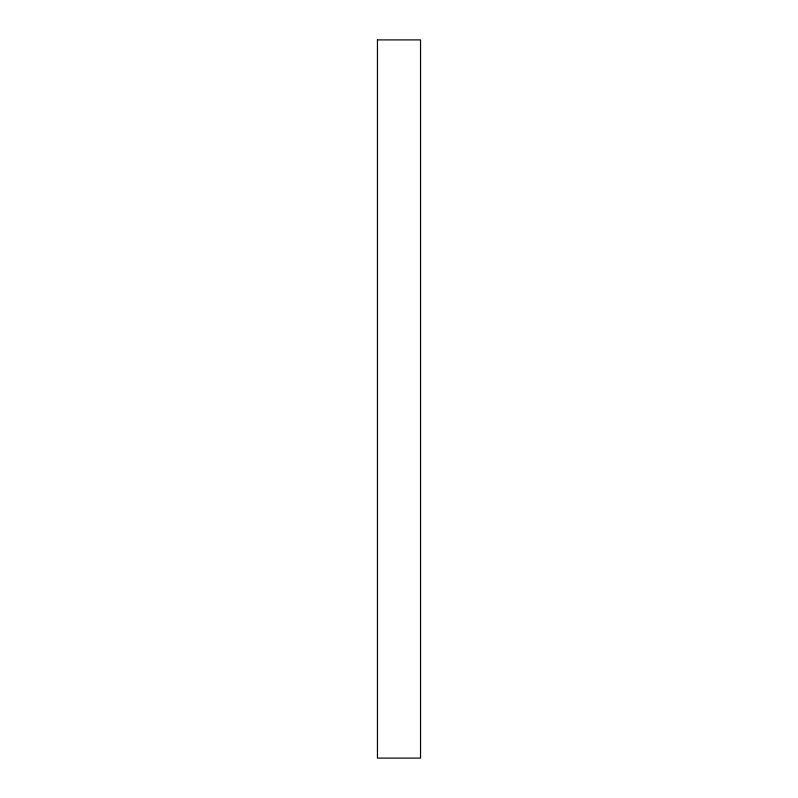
<?xml version="1.0" encoding="UTF-8"?>
<svg xmlns="http://www.w3.org/2000/svg" width="798" height="798" viewBox="0 0 798 798"><rect width="100%" height="100%" fill="white"/><g stroke="black" fill="none" stroke-linecap="round" stroke-linejoin="round"><path stroke-width="1.2" d="M377.454 39.9L377.454 758.1L420.546 758.1L420.546 39.9L377.454 39.9"/></g></svg>
